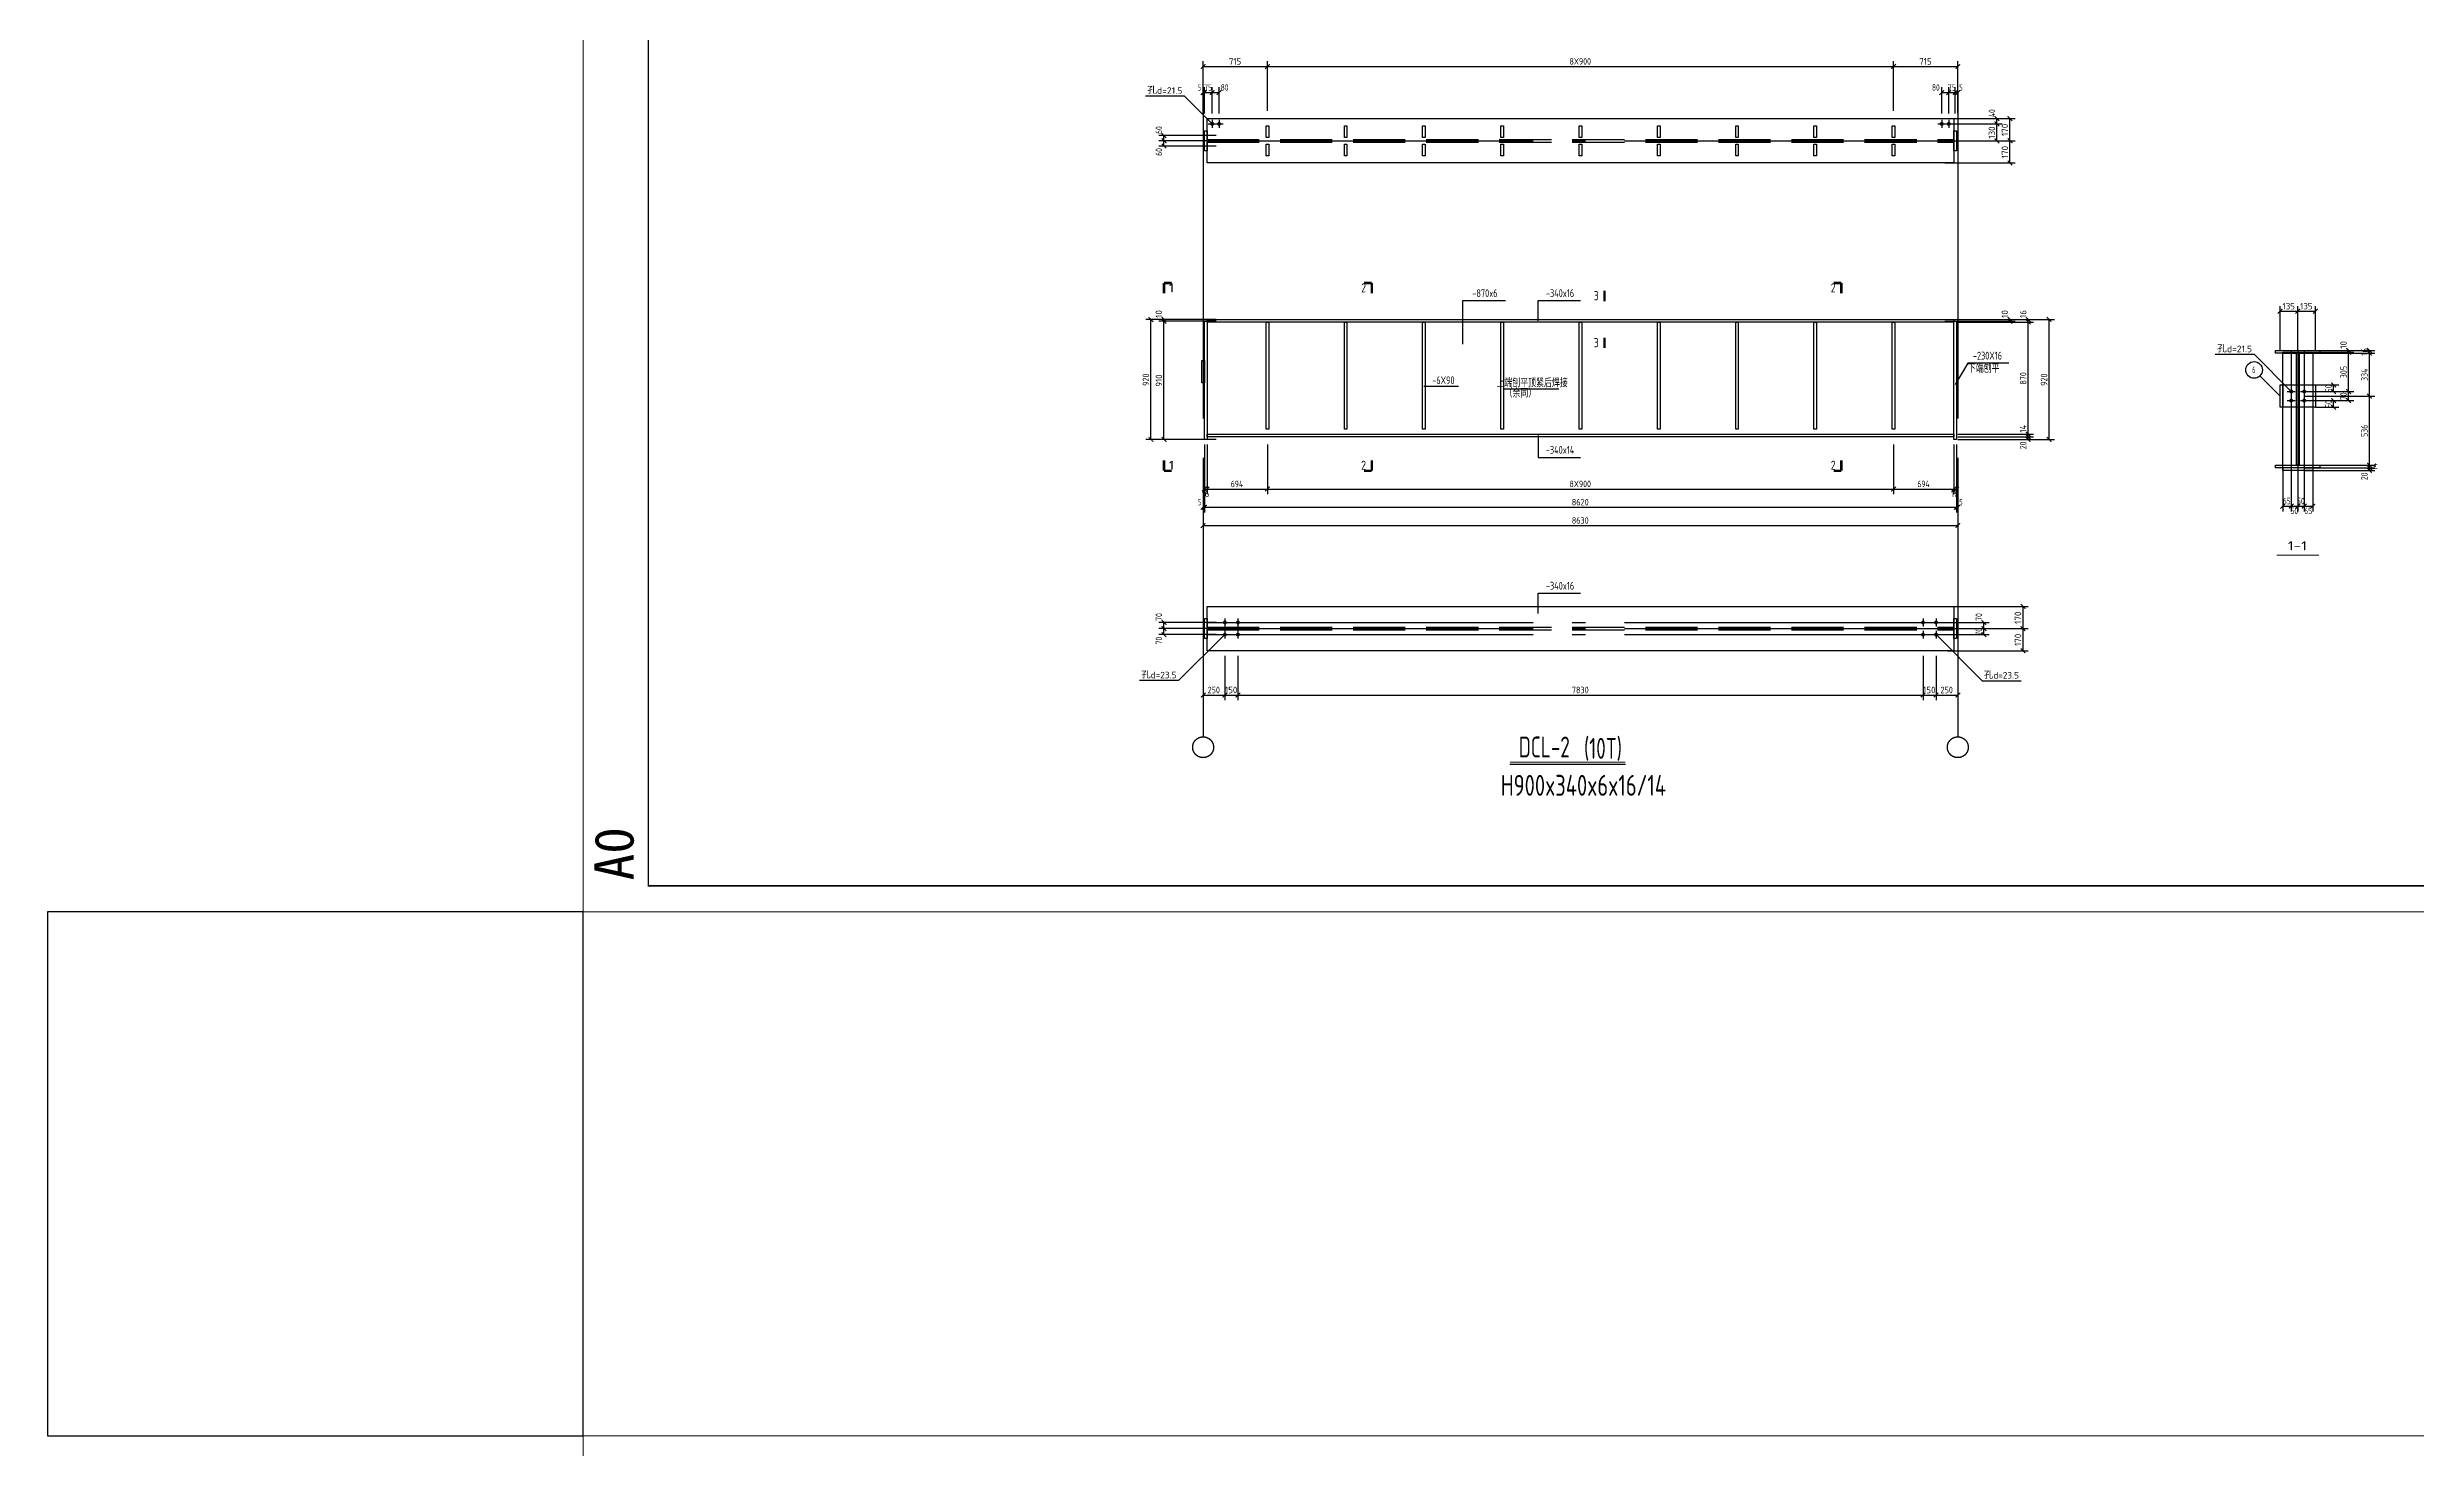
# Model space of a CAD drawing. Extents: x 447413 to 2975780, y -1432727 to 1301644.
# Drawn here: x 2596662 to 2687474, y -986768 to -933046 of the extents above; entities that cross this region are included whole.
import ezdxf
from ezdxf.enums import TextEntityAlignment as Align

# ---------------------------------------------------------------- set-up
doc = ezdxf.new("R2010")
doc.units = 0
doc.header["$LTSCALE"] = 1000
doc.header["$MEASUREMENT"] = 0
doc.linetypes.add('2', pattern=[16, 12.5, -1.5, 0.5, -1.5])
doc.linetypes.add('5', pattern=[5.6, 2, -0.8, 2, -0.8])
for name, color, linetype in [('10', 7, 'Continuous'), ('320', 2, 'Continuous'), ('图框', 253, 'Continuous'), ('尺寸标注', 253, 'Continuous'), ('焊缝标注', 253, 'Continuous'), ('短柱', 106, 'Continuous'), ('编号标注', 253, 'Continuous'), ('螺栓孔标注', 253, 'Continuous'), ('详图符号', 253, '2')]:
    doc.layers.add(name, color=color, linetype=linetype)
doc.layers.add('白线', color=7, linetype='Continuous', lineweight=20)
doc.styles.add('80', font='tssdeng.shx', dxfattribs={"width": 0.7, "bigfont": 'tssdchn.shx'})
doc.styles.get("Standard").update_dxf_attribs({"font": 'tssdeng.shx', "bigfont": 'hztxt.shx'})
doc.styles.add('黑体', font='simhei.ttf')

# ---------------------------------------------------------------- blocks, each defined once
blk = doc.blocks.new('A$C6B0021A6')
at = {"layer": '图框', "color": 2, "const_width": 40, "elevation": -84000}
blk.add_lwpolyline([(20, 84120), (118920, 84120), (118920, 20), (20, 20)], close=True, dxfattribs=at)
at = {"layer": '图框', "color": 153, "const_width": 58, "elevation": -84000}
blk.add_lwpolyline([(111420, 1020), (2520, 1020), (2520, 83120), (111420, 83120)], close=True, dxfattribs=at)
at = {"layer": '图框', "color": 2, "style": '黑体'}
blk.add_text('A0', height=1500, rotation=90, dxfattribs=at).set_placement((1953, 1232))

msp = doc.modelspace()

# ---------------------------------------------------------------- linework, layer by layer
for p, q in [((2670268.2, -945151.1, 126000), (2669792.6, -945967.2, 126000)), ((2671837.8, -945151.1, 126000), (2670268.2, -945151.1, 126000)), ((2657148.6, -960544.1, 126000), (2652720.3, -960544.1, 126000))]:
    msp.add_line(p, q)
at = {"elevation": 126000}
for points in [[(2650919.8, -944428.6), (2650919.8, -942754.7), (2650919.8, -942754.7), (2652553, -942754.7)], [(2653798.7, -943529.2), (2653798.7, -942754.7), (2653798.7, -942754.7), (2655431.9, -942754.7)], [(2649418.4, -946040.6), (2649792.9, -946040.6), (2649792.9, -946040.6), (2650751.3, -946040.6)], [(2652471.5, -946136.7), (2654598.9, -946136.7), (2654598.9, -946136.7), (2654598.9, -946136.7)], [(2653798.7, -947930.4), (2653798.7, -948764.6), (2653798.7, -948764.6), (2655431.9, -948764.6)], [(2653798.7, -954747.7), (2653798.7, -953973.1), (2653798.7, -953973.1), (2655431.9, -953973.1)]]:
    msp.add_lwpolyline(points, dxfattribs=at)
at = {"const_width": 40.8, "elevation": 126000}
msp.add_lwpolyline([(2657148.6, -960453.4), (2652720.3, -960453.4)], dxfattribs=at)
at = {"layer": '10', "elevation": 126000}
for points, const_width in [([(2639461.2, -942077.4), (2639461.2, -942477.4)], 95), ([(2639461.2, -942077.4), (2639761.2, -942077.4)], 95), ([(2647424.5, -942077.4), (2647124.5, -942077.4)], 95), ([(2647424.5, -942077.4), (2647424.5, -942477.4)], 95), ([(2656344.5, -942377.4), (2656344.5, -942777.4)], 95), ([(2665424.5, -942077.4), (2665124.5, -942077.4)], 95), ([(2665424.5, -942077.4), (2665424.5, -942477.4)], 95), ([(2656344.5, -944577.4), (2656344.5, -944177.4)], 95), ([(2639461.2, -949277.4), (2639461.2, -948877.4)], 95), ([(2647424.5, -949277.4), (2647424.5, -948877.4)], 95), ([(2665424.5, -949277.4), (2665424.5, -948877.4)], 95), ([(2639461.2, -949277.4), (2639761.2, -949277.4)], 95), ([(2647424.5, -949277.4), (2647124.5, -949277.4)], 95), ([(2665424.5, -949277.4), (2665124.5, -949277.4)], 95), ([(2682107.3, -952514), (2683727.3, -952514)], 45)]:
    msp.add_lwpolyline(points, dxfattribs=dict(at, const_width=const_width))
at = {"layer": '320', "elevation": 126000}
for points in [[(2641011.2, -936244.1), (2641111.2, -936244.1), (2641111.2, -937010.7), (2641011.2, -937010.7), (2641011.2, -936244.1)], [(2641111.2, -935777.4), (2669737.8, -935777.4), (2669737.8, -937477.4), (2641111.2, -937477.4), (2641111.2, -935777.4)], [(2643374.5, -936052.4), (2643474.5, -936052.4), (2643474.5, -936502.4), (2643374.5, -936502.4), (2643374.5, -936052.4)], [(2646374.5, -936052.4), (2646474.5, -936052.4), (2646474.5, -936502.4), (2646374.5, -936502.4), (2646374.5, -936052.4)], [(2649374.5, -936052.4), (2649474.5, -936052.4), (2649474.5, -936502.4), (2649374.5, -936502.4), (2649374.5, -936052.4)], [(2652374.5, -936052.4), (2652474.5, -936052.4), (2652474.5, -936502.4), (2652374.5, -936502.4), (2652374.5, -936052.4)], [(2655374.5, -936052.4), (2655474.5, -936052.4), (2655474.5, -936502.4), (2655374.5, -936502.4), (2655374.5, -936052.4)], [(2658374.5, -936052.4), (2658474.5, -936052.4), (2658474.5, -936502.4), (2658374.5, -936502.4), (2658374.5, -936052.4)], [(2661374.5, -936052.4), (2661474.5, -936052.4), (2661474.5, -936502.4), (2661374.5, -936502.4), (2661374.5, -936052.4)], [(2664374.5, -936052.4), (2664474.5, -936052.4), (2664474.5, -936502.4), (2664374.5, -936502.4), (2664374.5, -936052.4)], [(2667374.5, -936052.4), (2667474.5, -936052.4), (2667474.5, -936502.4), (2667374.5, -936502.4), (2667374.5, -936052.4)], [(2669737.8, -936244.1), (2669837.8, -936244.1), (2669837.8, -937010.7), (2669737.8, -937010.7), (2669737.8, -936244.1)], [(2643374.5, -936752.4), (2643474.5, -936752.4), (2643474.5, -937202.4), (2643374.5, -937202.4), (2643374.5, -936752.4)], [(2646374.5, -936752.4), (2646474.5, -936752.4), (2646474.5, -937202.4), (2646374.5, -937202.4), (2646374.5, -936752.4)], [(2649374.5, -936752.4), (2649474.5, -936752.4), (2649474.5, -937202.4), (2649374.5, -937202.4), (2649374.5, -936752.4)], [(2652374.5, -936752.4), (2652474.5, -936752.4), (2652474.5, -937202.4), (2652374.5, -937202.4), (2652374.5, -936752.4)], [(2655374.5, -936752.4), (2655474.5, -936752.4), (2655474.5, -937202.4), (2655374.5, -937202.4), (2655374.5, -936752.4)], [(2658374.5, -936752.4), (2658474.5, -936752.4), (2658474.5, -937202.4), (2658374.5, -937202.4), (2658374.5, -936752.4)], [(2661374.5, -936752.4), (2661474.5, -936752.4), (2661474.5, -937202.4), (2661374.5, -937202.4), (2661374.5, -936752.4)], [(2664374.5, -936752.4), (2664474.5, -936752.4), (2664474.5, -937202.4), (2664374.5, -937202.4), (2664374.5, -936752.4)], [(2667374.5, -936752.4), (2667474.5, -936752.4), (2667474.5, -937202.4), (2667374.5, -937202.4), (2667374.5, -936752.4)], [(2641111.2, -943477.4), (2669737.8, -943477.4), (2669737.8, -943577.4), (2641111.2, -943577.4), (2641111.2, -943477.4)], [(2641011.2, -943547.4), (2641111.2, -943547.4), (2641111.2, -948077.4), (2641011.2, -948077.4), (2641011.2, -943547.4)], [(2643374.5, -943577.4), (2643474.5, -943577.4), (2643474.5, -947677.4), (2643374.5, -947677.4), (2643374.5, -943577.4)], [(2646374.5, -943577.4), (2646474.5, -943577.4), (2646474.5, -947677.4), (2646374.5, -947677.4), (2646374.5, -943577.4)], [(2649374.5, -943577.4), (2649474.5, -943577.4), (2649474.5, -947677.4), (2649374.5, -947677.4), (2649374.5, -943577.4)], [(2652374.5, -943577.4), (2652474.5, -943577.4), (2652474.5, -947677.4), (2652374.5, -947677.4), (2652374.5, -943577.4)], [(2655374.5, -943577.4), (2655474.5, -943577.4), (2655474.5, -947677.4), (2655374.5, -947677.4), (2655374.5, -943577.4)], [(2658374.5, -943577.4), (2658474.5, -943577.4), (2658474.5, -947677.4), (2658374.5, -947677.4), (2658374.5, -943577.4)], [(2661374.5, -943577.4), (2661474.5, -943577.4), (2661474.5, -947677.4), (2661374.5, -947677.4), (2661374.5, -943577.4)], [(2664374.5, -943577.4), (2664474.5, -943577.4), (2664474.5, -947677.4), (2664374.5, -947677.4), (2664374.5, -943577.4)], [(2667374.5, -943577.4), (2667474.5, -943577.4), (2667474.5, -947677.4), (2667374.5, -947677.4), (2667374.5, -943577.4)], [(2669737.8, -943547.4), (2669837.8, -943547.4), (2669837.8, -948077.4), (2669737.8, -948077.4), (2669737.8, -943547.4)], [(2640911.2, -945052.4), (2641011.2, -945052.4), (2641011.2, -945902.4), (2640911.2, -945902.4), (2640911.2, -945052.4)], [(2682067.3, -944664), (2683767.3, -944664), (2683767.3, -944764), (2682067.3, -944764), (2682067.3, -944664)], [(2682342.3, -944734), (2683492.3, -944734), (2683492.3, -949264), (2682342.3, -949264), (2682342.3, -944734)], [(2682342.3, -944764), (2683492.3, -944764)], [(2682867.3, -944764), (2682967.3, -944764), (2682967.3, -949064), (2682867.3, -949064), (2682867.3, -944764)], [(2682242.3, -945989), (2683592.3, -945989), (2683592.3, -946839), (2682242.3, -946839), (2682242.3, -945989)], [(2682342.3, -945989), (2682342.3, -946839)], [(2683492.3, -945989), (2683492.3, -946839)], [(2641111.2, -947877.4), (2669737.8, -947877.4), (2669737.8, -947977.4), (2641111.2, -947977.4), (2641111.2, -947877.4)], [(2682067.3, -949064), (2683767.3, -949064), (2683767.3, -949164), (2682067.3, -949164), (2682067.3, -949064)], [(2641011.2, -954944.1), (2641111.2, -954944.1), (2641111.2, -955710.7), (2641011.2, -955710.7), (2641011.2, -954944.1)], [(2641111.2, -954477.4), (2669737.8, -954477.4), (2669737.8, -956177.4), (2641111.2, -956177.4), (2641111.2, -954477.4)], [(2669737.8, -954944.1), (2669837.8, -954944.1), (2669837.8, -955710.7), (2669737.8, -955710.7), (2669737.8, -954944.1)]]:
    msp.add_lwpolyline(points, dxfattribs=at)
at = {"layer": '320', "color": 253, "linetype": '5', "elevation": 126000}
for points in [[(2641111.2, -936577.4), (2669737.8, -936577.4)], [(2641111.2, -936677.4), (2669737.8, -936677.4)], [(2641111.2, -955277.4), (2669737.8, -955277.4)], [(2641111.2, -955377.4), (2669737.8, -955377.4)]]:
    msp.add_lwpolyline(points, dxfattribs=at)
at = {"layer": '尺寸标注'}
for p, q in [((2640961.2, -935477.4, 126000), (2640961.2, -933577.4, 126000)), ((2640961.2, -933777.4, 126000), (2643424.5, -933777.4, 126000)), ((2643424.5, -935477.4, 126000), (2643424.5, -933577.4, 126000)), ((2643424.5, -935477.4, 126000), (2643424.5, -933577.4, 126000)), ((2643424.5, -933777.4, 126000), (2667424.5, -933777.4, 126000)), ((2667424.5, -935477.4, 126000), (2667424.5, -933577.4, 126000)), ((2667424.5, -935477.4, 126000), (2667424.5, -933577.4, 126000)), ((2667424.5, -933777.4, 126000), (2669887.8, -933777.4, 126000)), ((2669887.8, -935477.4, 126000), (2669887.8, -933577.4, 126000)), ((2640961.2, -935577.4, 126000), (2640961.2, -934577.4, 126000)), ((2640961.2, -934777.4, 126000), (2641011.2, -934777.4, 126000)), ((2641011.2, -935577.4, 126000), (2641011.2, -934577.4, 126000)), ((2641011.2, -935577.4, 126000), (2641011.2, -934577.4, 126000)), ((2641011.2, -934777.4, 126000), (2641307.8, -934777.4, 126000)), ((2641307.8, -935577.4, 126000), (2641307.8, -934577.4, 126000)), ((2641307.8, -935577.4, 126000), (2641307.8, -934577.4, 126000)), ((2641307.8, -934777.4, 126000), (2641574.5, -934777.4, 126000)), ((2641574.5, -935577.4, 126000), (2641574.5, -934577.4, 126000)), ((2669274.5, -935577.4, 126000), (2669274.5, -934577.4, 126000)), ((2669274.5, -934777.4, 126000), (2669541.2, -934777.4, 126000)), ((2669541.2, -935577.4, 126000), (2669541.2, -934577.4, 126000)), ((2669541.2, -935577.4, 126000), (2669541.2, -934577.4, 126000)), ((2669541.2, -934777.4, 126000), (2669791.2, -934777.4, 126000)), ((2669791.2, -935577.4, 126000), (2669791.2, -934577.4, 126000)), ((2669791.2, -935577.4, 126000), (2669791.2, -934577.4, 126000)), ((2669791.2, -934777.4, 126000), (2669887.8, -934777.4, 126000)), ((2669887.8, -935577.4, 126000), (2669887.8, -934577.4, 126000)), ((2669387.8, -935777.4, 126000), (2672087.8, -935777.4, 126000)), ((2669687.8, -935777.4, 126000), (2671587.8, -935777.4, 126000)), ((2669687.8, -935977.4, 126000), (2671587.8, -935977.4, 126000)), ((2669687.8, -935977.4, 126000), (2671587.8, -935977.4, 126000)), ((2671387.8, -935977.4, 126000), (2671387.8, -935777.4, 126000)), ((2671387.8, -936627.4, 126000), (2671387.8, -935977.4, 126000)), ((2671887.8, -936627.4, 126000), (2671887.8, -935777.4, 126000)), ((2641461.2, -936427.4, 126000), (2639261.2, -936427.4, 126000)), ((2641461.2, -936627.4, 126000), (2639261.2, -936627.4, 126000)), ((2641461.2, -936627.4, 126000), (2639261.2, -936627.4, 126000)), ((2641461.2, -936827.4, 126000), (2639261.2, -936827.4, 126000)), ((2639461.2, -936627.4, 126000), (2639461.2, -936427.4, 126000)), ((2639461.2, -936827.4, 126000), (2639461.2, -936627.4, 126000)), ((2669387.8, -936627.4, 126000), (2672087.8, -936627.4, 126000)), ((2669387.8, -936627.4, 126000), (2672087.8, -936627.4, 126000)), ((2669687.8, -936627.4, 126000), (2671587.8, -936627.4, 126000)), ((2671887.8, -937477.4, 126000), (2671887.8, -936627.4, 126000)), ((2669387.8, -937477.4, 126000), (2672087.8, -937477.4, 126000)), ((2641461.2, -943477.4, 126000), (2638761.2, -943477.4, 126000)), ((2638961.2, -948077.4, 126000), (2638961.2, -943477.4, 126000)), ((2641461.2, -943477.4, 126000), (2639261.2, -943477.4, 126000)), ((2639461.2, -943547.4, 126000), (2639461.2, -943477.4, 126000)), ((2669387.8, -943477.4, 126000), (2672087.8, -943477.4, 126000)), ((2669887.8, -943477.4, 126000), (2672787.8, -943477.4, 126000)), ((2670387.8, -943477.4, 126000), (2673587.8, -943477.4, 126000)), ((2671887.8, -943547.4, 126000), (2671887.8, -943477.4, 126000)), ((2672587.8, -943577.4, 126000), (2672587.8, -943477.4, 126000)), ((2673387.8, -948077.4, 126000), (2673387.8, -943477.4, 126000)), ((2682242.3, -944664, 126000), (2682242.3, -942964, 126000)), ((2682242.3, -943164, 126000), (2682917.3, -943164, 126000)), ((2682917.3, -944664, 126000), (2682917.3, -942964, 126000)), ((2682917.3, -944664, 126000), (2682917.3, -942964, 126000)), ((2682917.3, -943164, 126000), (2683592.3, -943164, 126000)), ((2683592.3, -944664, 126000), (2683592.3, -942964, 126000)), ((2641461.2, -943547.4, 126000), (2639261.2, -943547.4, 126000)), ((2641461.2, -943547.4, 126000), (2639261.2, -943547.4, 126000)), ((2639461.2, -948077.4, 126000), (2639461.2, -943547.4, 126000)), ((2669387.8, -943547.4, 126000), (2672087.8, -943547.4, 126000)), ((2669887.8, -943577.4, 126000), (2672787.8, -943577.4, 126000)), ((2669887.8, -943577.4, 126000), (2672787.8, -943577.4, 126000)), ((2672587.8, -947877.4, 126000), (2672587.8, -943577.4, 126000)), ((2683167.3, -944664, 126000), (2685067.3, -944664, 126000)), ((2683167.3, -944664, 126000), (2685867.3, -944664, 126000)), ((2683167.3, -944734, 126000), (2685067.3, -944734, 126000)), ((2683167.3, -944734, 126000), (2685067.3, -944734, 126000)), ((2683167.3, -944764, 126000), (2685867.3, -944764, 126000)), ((2683167.3, -944764, 126000), (2685867.3, -944764, 126000)), ((2684867.3, -944734, 126000), (2684867.3, -944664, 126000)), ((2684867.3, -946239, 126000), (2684867.3, -944734, 126000)), ((2685667.3, -944764, 126000), (2685667.3, -944664, 126000)), ((2685667.3, -946414, 126000), (2685667.3, -944764, 126000)), ((2683167.3, -946239, 126000), (2685067.3, -946239, 126000)), ((2683167.3, -946239, 126000), (2685067.3, -946239, 126000)), ((2683592.3, -945989, 126000), (2684492.3, -945989, 126000)), ((2683592.3, -946239, 126000), (2684492.3, -946239, 126000)), ((2684292.3, -946239, 126000), (2684292.3, -945989, 126000)), ((2684867.3, -946589, 126000), (2684867.3, -946239, 126000)), ((2683167.3, -946414, 126000), (2685867.3, -946414, 126000)), ((2683167.3, -946414, 126000), (2685867.3, -946414, 126000)), ((2683167.3, -946589, 126000), (2685067.3, -946589, 126000)), ((2683592.3, -946589, 126000), (2684492.3, -946589, 126000)), ((2683592.3, -946839, 126000), (2684492.3, -946839, 126000)), ((2684292.3, -946839, 126000), (2684292.3, -946589, 126000)), ((2685667.3, -949064, 126000), (2685667.3, -946414, 126000)), ((2669887.8, -947877.4, 126000), (2672787.8, -947877.4, 126000)), ((2669887.8, -947877.4, 126000), (2672787.8, -947877.4, 126000)), ((2669887.8, -947977.4, 126000), (2672787.8, -947977.4, 126000)), ((2669887.8, -947977.4, 126000), (2672787.8, -947977.4, 126000)), ((2672587.8, -947977.4, 126000), (2672587.8, -947877.4, 126000)), ((2672587.8, -948077.4, 126000), (2672587.8, -947977.4, 126000)), ((2641461.2, -948077.4, 126000), (2638761.2, -948077.4, 126000)), ((2641461.2, -948077.4, 126000), (2639261.2, -948077.4, 126000)), ((2640961.2, -948977.4, 126000), (2640961.2, -950877.4, 126000)), ((2641011.2, -948277.4, 126000), (2641011.2, -950177.4, 126000)), ((2641011.2, -948977.4, 126000), (2641011.2, -950877.4, 126000)), ((2641011.2, -948977.4, 126000), (2641011.2, -950877.4, 126000)), ((2641111.2, -948277.4, 126000), (2641111.2, -950177.4, 126000)), ((2641111.2, -948277.4, 126000), (2641111.2, -950177.4, 126000)), ((2643424.5, -948277.4, 126000), (2643424.5, -950177.4, 126000)), ((2643424.5, -948277.4, 126000), (2643424.5, -950177.4, 126000)), ((2667424.5, -948277.4, 126000), (2667424.5, -950177.4, 126000)), ((2667424.5, -948277.4, 126000), (2667424.5, -950177.4, 126000)), ((2669737.8, -948277.4, 126000), (2669737.8, -950177.4, 126000)), ((2669737.8, -948277.4, 126000), (2669737.8, -950177.4, 126000)), ((2669837.8, -948277.4, 126000), (2669837.8, -950177.4, 126000)), ((2669837.8, -948977.4, 126000), (2669837.8, -950877.4, 126000)), ((2669837.8, -948977.4, 126000), (2669837.8, -950877.4, 126000)), ((2669887.8, -948077.4, 126000), (2672787.8, -948077.4, 126000)), ((2669887.8, -948977.4, 126000), (2669887.8, -950877.4, 126000)), ((2670387.8, -948077.4, 126000), (2673587.8, -948077.4, 126000)), ((2640961.2, -949677.4, 126000), (2640961.2, -951577.4, 126000)), ((2669887.8, -949677.4, 126000), (2669887.8, -951577.4, 126000)), ((2682342.3, -949134, 126000), (2682342.3, -950834, 126000)), ((2682667.3, -949134, 126000), (2682667.3, -950834, 126000)), ((2682667.3, -949134, 126000), (2682667.3, -950834, 126000)), ((2682917.3, -949134, 126000), (2682917.3, -950834, 126000)), ((2682917.3, -949134, 126000), (2682917.3, -950834, 126000)), ((2683167.3, -949064, 126000), (2685867.3, -949064, 126000)), ((2683167.3, -949064, 126000), (2685867.3, -949064, 126000)), ((2683167.3, -949134, 126000), (2683167.3, -950834, 126000)), ((2683167.3, -949134, 126000), (2683167.3, -950834, 126000)), ((2683167.3, -949164, 126000), (2685867.3, -949164, 126000)), ((2683167.3, -949164, 126000), (2685867.3, -949164, 126000)), ((2683167.3, -949264, 126000), (2685867.3, -949264, 126000)), ((2683492.3, -949134, 126000), (2683492.3, -950834, 126000)), ((2685667.3, -949164, 126000), (2685667.3, -949064, 126000)), ((2685667.3, -949264, 126000), (2685667.3, -949164, 126000)), ((2640961.2, -950677.4, 126000), (2641011.2, -950677.4, 126000)), ((2641011.2, -949977.4, 126000), (2641111.2, -949977.4, 126000)), ((2641011.2, -950677.4, 126000), (2669837.8, -950677.4, 126000)), ((2641111.2, -949977.4, 126000), (2643424.5, -949977.4, 126000)), ((2643424.5, -949977.4, 126000), (2667424.5, -949977.4, 126000)), ((2667424.5, -949977.4, 126000), (2669737.8, -949977.4, 126000)), ((2669737.8, -949977.4, 126000), (2669837.8, -949977.4, 126000)), ((2669837.8, -950677.4, 126000), (2669887.8, -950677.4, 126000)), ((2682342.3, -950634, 126000), (2682667.3, -950634, 126000)), ((2682667.3, -950634, 126000), (2682917.3, -950634, 126000)), ((2682917.3, -950634, 126000), (2683167.3, -950634, 126000)), ((2683167.3, -950634, 126000), (2683492.3, -950634, 126000)), ((2640961.2, -951377.4, 126000), (2669887.8, -951377.4, 126000)), ((2641461.2, -955094.1, 126000), (2639261.2, -955094.1, 126000)), ((2641461.2, -955327.4, 126000), (2639261.2, -955327.4, 126000)), ((2641461.2, -955327.4, 126000), (2639261.2, -955327.4, 126000)), ((2639461.2, -955327.4, 126000), (2639461.2, -955094.1, 126000)), ((2639461.2, -955560.7, 126000), (2639461.2, -955327.4, 126000)), ((2669387.8, -955094.1, 126000), (2671087.8, -955094.1, 126000)), ((2669387.8, -955327.4, 126000), (2671087.8, -955327.4, 126000)), ((2669387.8, -955327.4, 126000), (2671087.8, -955327.4, 126000)), ((2669487.8, -954477.4, 126000), (2672587.8, -954477.4, 126000)), ((2669487.8, -955327.4, 126000), (2672587.8, -955327.4, 126000)), ((2669487.8, -955327.4, 126000), (2672587.8, -955327.4, 126000)), ((2670887.8, -955327.4, 126000), (2670887.8, -955094.1, 126000)), ((2670887.8, -955560.7, 126000), (2670887.8, -955327.4, 126000)), ((2672387.8, -955327.4, 126000), (2672387.8, -954477.4, 126000)), ((2672387.8, -956177.4, 126000), (2672387.8, -955327.4, 126000)), ((2641461.2, -955560.7, 126000), (2639261.2, -955560.7, 126000)), ((2669387.8, -955560.7, 126000), (2671087.8, -955560.7, 126000)), ((2669487.8, -956177.4, 126000), (2672587.8, -956177.4, 126000)), ((2640961.2, -956377.4, 126000), (2640961.2, -958077.4, 126000)), ((2641794.5, -956377.4, 126000), (2641794.5, -958077.4, 126000)), ((2641794.5, -956377.4, 126000), (2641794.5, -958077.4, 126000)), ((2642294.5, -956377.4, 126000), (2642294.5, -958077.4, 126000)), ((2642294.5, -956377.4, 126000), (2642294.5, -958077.4, 126000)), ((2668554.5, -956377.4, 126000), (2668554.5, -958077.4, 126000)), ((2668554.5, -956377.4, 126000), (2668554.5, -958077.4, 126000)), ((2669054.5, -956377.4, 126000), (2669054.5, -958077.4, 126000)), ((2669054.5, -956377.4, 126000), (2669054.5, -958077.4, 126000)), ((2669887.8, -956377.4, 126000), (2669887.8, -958077.4, 126000)), ((2640961.2, -957877.4, 126000), (2641794.5, -957877.4, 126000)), ((2641794.5, -957877.4, 126000), (2642294.5, -957877.4, 126000)), ((2642294.5, -957877.4, 126000), (2668554.5, -957877.4, 126000)), ((2668554.5, -957877.4, 126000), (2669054.5, -957877.4, 126000)), ((2669054.5, -957877.4, 126000), (2669887.8, -957877.4, 126000))]:
    msp.add_line(p, q, dxfattribs=at)
at = {"layer": '尺寸标注', "const_width": 45, "elevation": 126000}
for points in [[(2640872.8, -933865.8), (2641049.6, -933689)], [(2643336.1, -933865.8), (2643512.9, -933689)], [(2643336.1, -933865.8), (2643512.9, -933689)], [(2667336.1, -933865.8), (2667512.9, -933689)], [(2667336.1, -933865.8), (2667512.9, -933689)], [(2669799.4, -933865.8), (2669976.2, -933689)], [(2640872.8, -934865.8), (2641049.6, -934689)], [(2640922.8, -934865.8), (2641099.6, -934689)], [(2640922.8, -934865.8), (2641099.6, -934689)], [(2641219.4, -934865.8), (2641396.2, -934689)], [(2641219.4, -934865.8), (2641396.2, -934689)], [(2641486.1, -934865.8), (2641662.9, -934689)], [(2669186.1, -934865.8), (2669362.9, -934689)], [(2669452.8, -934865.8), (2669629.6, -934689)], [(2669452.8, -934865.8), (2669629.6, -934689)], [(2669702.8, -934865.8), (2669879.6, -934689)], [(2669702.8, -934865.8), (2669879.6, -934689)], [(2669799.4, -934865.8), (2669976.2, -934689)], [(2671299.4, -935689), (2671476.2, -935865.8)], [(2671299.4, -935889), (2671476.2, -936065.8)], [(2671299.4, -935889), (2671476.2, -936065.8)], [(2671799.4, -935689), (2671976.2, -935865.8)], [(2639372.8, -936339), (2639549.6, -936515.8)], [(2639372.8, -936539), (2639549.6, -936715.8)], [(2639372.8, -936539), (2639549.6, -936715.8)], [(2639372.8, -936739), (2639549.6, -936915.8)], [(2671299.4, -936539), (2671476.2, -936715.8)], [(2671799.4, -936539), (2671976.2, -936715.8)], [(2671799.4, -936539), (2671976.2, -936715.8)], [(2671799.4, -937389), (2671976.2, -937565.8)], [(2638872.8, -943389), (2639049.6, -943565.8)], [(2639372.8, -943389), (2639549.6, -943565.8)], [(2639372.8, -943459), (2639549.6, -943635.8)], [(2639372.8, -943459), (2639549.6, -943635.8)], [(2671799.4, -943389), (2671976.2, -943565.8)], [(2671799.4, -943459), (2671976.2, -943635.8)], [(2672499.4, -943389), (2672676.2, -943565.8)], [(2672499.4, -943489), (2672676.2, -943665.8)], [(2672499.4, -943489), (2672676.2, -943665.8)], [(2673299.4, -943389), (2673476.2, -943565.8)], [(2682153.9, -943252.4), (2682330.7, -943075.6)], [(2682828.9, -943252.4), (2683005.7, -943075.6)], [(2682828.9, -943252.4), (2683005.7, -943075.6)], [(2683503.9, -943252.4), (2683680.7, -943075.6)], [(2684778.9, -944575.6), (2684955.7, -944752.4)], [(2684778.9, -944645.6), (2684955.7, -944822.4)], [(2684778.9, -944645.6), (2684955.7, -944822.4)], [(2685578.9, -944575.6), (2685755.7, -944752.4)], [(2685578.9, -944675.6), (2685755.7, -944852.4)], [(2685578.9, -944675.6), (2685755.7, -944852.4)], [(2684203.9, -945900.6), (2684380.7, -946077.4)], [(2684203.9, -946150.6), (2684380.7, -946327.4)], [(2684778.9, -946150.6), (2684955.7, -946327.4)], [(2684778.9, -946150.6), (2684955.7, -946327.4)], [(2684203.9, -946500.6), (2684380.7, -946677.4)], [(2684203.9, -946750.6), (2684380.7, -946927.4)], [(2684778.9, -946500.6), (2684955.7, -946677.4)], [(2685578.9, -946325.6), (2685755.7, -946502.4)], [(2685578.9, -946325.6), (2685755.7, -946502.4)], [(2638872.8, -947989), (2639049.6, -948165.8)], [(2639372.8, -947989), (2639549.6, -948165.8)], [(2672499.4, -947789), (2672676.2, -947965.8)], [(2672499.4, -947789), (2672676.2, -947965.8)], [(2672499.4, -947889), (2672676.2, -948065.8)], [(2672499.4, -947889), (2672676.2, -948065.8)], [(2672499.4, -947989), (2672676.2, -948165.8)], [(2673299.4, -947989), (2673476.2, -948165.8)], [(2685578.9, -948975.6), (2685755.7, -949152.4)], [(2685578.9, -948975.6), (2685755.7, -949152.4)], [(2640922.8, -950065.8), (2641099.6, -949889)], [(2641022.8, -950065.8), (2641199.6, -949889)], [(2641022.8, -950065.8), (2641199.6, -949889)], [(2643336.1, -950065.8), (2643512.9, -949889)], [(2643336.1, -950065.8), (2643512.9, -949889)], [(2667336.1, -950065.8), (2667512.9, -949889)], [(2667336.1, -950065.8), (2667512.9, -949889)], [(2669649.4, -950065.8), (2669826.2, -949889)], [(2669649.4, -950065.8), (2669826.2, -949889)], [(2669749.4, -950065.8), (2669926.2, -949889)], [(2685578.9, -949075.6), (2685755.7, -949252.4)], [(2685578.9, -949075.6), (2685755.7, -949252.4)], [(2685578.9, -949175.6), (2685755.7, -949352.4)], [(2640872.8, -950765.8), (2641049.6, -950589)], [(2640922.8, -950765.8), (2641099.6, -950589)], [(2640922.8, -950765.8), (2641099.6, -950589)], [(2669749.4, -950765.8), (2669926.2, -950589)], [(2669749.4, -950765.8), (2669926.2, -950589)], [(2669799.4, -950765.8), (2669976.2, -950589)], [(2682253.9, -950722.4), (2682430.7, -950545.6)], [(2682578.9, -950722.4), (2682755.7, -950545.6)], [(2682578.9, -950722.4), (2682755.7, -950545.6)], [(2682828.9, -950722.4), (2683005.7, -950545.6)], [(2682828.9, -950722.4), (2683005.7, -950545.6)], [(2683078.9, -950722.4), (2683255.7, -950545.6)], [(2683078.9, -950722.4), (2683255.7, -950545.6)], [(2683403.9, -950722.4), (2683580.7, -950545.6)], [(2640872.8, -951465.8), (2641049.6, -951289)], [(2669799.4, -951465.8), (2669976.2, -951289)], [(2672299.4, -954389), (2672476.2, -954565.8)], [(2639372.8, -955005.7), (2639549.6, -955182.5)], [(2639372.8, -955239), (2639549.6, -955415.8)], [(2639372.8, -955239), (2639549.6, -955415.8)], [(2670799.4, -955005.7), (2670976.2, -955182.5)], [(2670799.4, -955239), (2670976.2, -955415.8)], [(2670799.4, -955239), (2670976.2, -955415.8)], [(2672299.4, -955239), (2672476.2, -955415.8)], [(2672299.4, -955239), (2672476.2, -955415.8)], [(2639372.8, -955472.4), (2639549.6, -955649.1)], [(2670799.4, -955472.4), (2670976.2, -955649.1)], [(2672299.4, -956089), (2672476.2, -956265.8)], [(2640872.8, -957965.8), (2641049.6, -957789)], [(2641706.1, -957965.8), (2641882.9, -957789)], [(2641706.1, -957965.8), (2641882.9, -957789)], [(2642206.1, -957965.8), (2642382.9, -957789)], [(2642206.1, -957965.8), (2642382.9, -957789)], [(2668466.1, -957965.8), (2668642.9, -957789)], [(2668466.1, -957965.8), (2668642.9, -957789)], [(2668966.1, -957965.8), (2669142.9, -957789)], [(2668966.1, -957965.8), (2669142.9, -957789)], [(2669799.4, -957965.8), (2669976.2, -957789)]]:
    msp.add_lwpolyline(points, dxfattribs=at)
at = {"layer": '焊缝标注', "const_width": 75, "elevation": 126000}
for points in [[(2641345.3, -935977.4, 1), (2641270.3, -935977.4, 1), (2641345.3, -935977.4, 1)], [(2641345.3, -935977.4, 1), (2641270.3, -935977.4, 1), (2641345.3, -935977.4, 1)], [(2641612, -935977.4, 1), (2641537, -935977.4, 1), (2641612, -935977.4, 1)], [(2641612, -935977.4, 1), (2641537, -935977.4, 1), (2641612, -935977.4, 1)], [(2669312, -935977.4, 1), (2669237, -935977.4, 1), (2669312, -935977.4, 1)], [(2669312, -935977.4, 1), (2669237, -935977.4, 1), (2669312, -935977.4, 1)], [(2669578.7, -935977.4, 1), (2669503.7, -935977.4, 1), (2669578.7, -935977.4, 1)], [(2669578.7, -935977.4, 1), (2669503.7, -935977.4, 1), (2669578.7, -935977.4, 1)], [(2682704.8, -946239, 1), (2682629.8, -946239, 1), (2682704.8, -946239, 1)], [(2682704.8, -946239, 1), (2682629.8, -946239, 1), (2682704.8, -946239, 1)], [(2683204.8, -946239, 1), (2683129.8, -946239, 1), (2683204.8, -946239, 1)], [(2683204.8, -946239, 1), (2683129.8, -946239, 1), (2683204.8, -946239, 1)], [(2682704.8, -946589, 1), (2682629.8, -946589, 1), (2682704.8, -946589, 1)], [(2682704.8, -946589, 1), (2682629.8, -946589, 1), (2682704.8, -946589, 1)], [(2683204.8, -946589, 1), (2683129.8, -946589, 1), (2683204.8, -946589, 1)], [(2683204.8, -946589, 1), (2683129.8, -946589, 1), (2683204.8, -946589, 1)], [(2641832, -955094.1, 1), (2641757, -955094.1, 1), (2641832, -955094.1, 1)], [(2641832, -955094.1, 1), (2641757, -955094.1, 1), (2641832, -955094.1, 1)], [(2642332, -955094.1, 1), (2642257, -955094.1, 1), (2642332, -955094.1, 1)], [(2642332, -955094.1, 1), (2642257, -955094.1, 1), (2642332, -955094.1, 1)], [(2668592, -955094.1, 1), (2668517, -955094.1, 1), (2668592, -955094.1, 1)], [(2668592, -955094.1, 1), (2668517, -955094.1, 1), (2668592, -955094.1, 1)], [(2669092, -955094.1, 1), (2669017, -955094.1, 1), (2669092, -955094.1, 1)], [(2669092, -955094.1, 1), (2669017, -955094.1, 1), (2669092, -955094.1, 1)], [(2641832, -955560.7, 1), (2641757, -955560.7, 1), (2641832, -955560.7, 1)], [(2641832, -955560.7, 1), (2641757, -955560.7, 1), (2641832, -955560.7, 1)], [(2642332, -955560.7, 1), (2642257, -955560.7, 1), (2642332, -955560.7, 1)], [(2642332, -955560.7, 1), (2642257, -955560.7, 1), (2642332, -955560.7, 1)], [(2668592, -955560.7, 1), (2668517, -955560.7, 1), (2668592, -955560.7, 1)], [(2668592, -955560.7, 1), (2668517, -955560.7, 1), (2668592, -955560.7, 1)], [(2669092, -955560.7, 1), (2669017, -955560.7, 1), (2669092, -955560.7, 1)], [(2669092, -955560.7, 1), (2669017, -955560.7, 1), (2669092, -955560.7, 1)]]:
    msp.add_lwpolyline(points, format="xyb", dxfattribs=at)
at = {"layer": '短柱', "elevation": 126000}
msp.add_lwpolyline([(2617198.3, -966193.1), (2596661.9, -966193.1), (2596661.9, -986282.1), (2617198.3, -986282.1)], close=True, dxfattribs=at)
at = {"layer": '编号标注'}
for p, q in [((2641157.8, -935977.4, 126000), (2641457.8, -935977.4, 126000)), ((2641307.8, -935827.4, 126000), (2641307.8, -936127.4, 126000)), ((2641424.5, -935977.4, 126000), (2641724.5, -935977.4, 126000)), ((2641574.5, -935827.4, 126000), (2641574.5, -936127.4, 126000)), ((2669124.5, -935977.4, 126000), (2669424.5, -935977.4, 126000)), ((2669274.5, -935827.4, 126000), (2669274.5, -936127.4, 126000)), ((2669391.2, -935977.4, 126000), (2669691.2, -935977.4, 126000)), ((2669541.2, -935827.4, 126000), (2669541.2, -936127.4, 126000)), ((2682242.3, -946414, 126000), (2681468.6, -945640.3, 126000)), ((2682517.3, -946239, 126000), (2682817.3, -946239, 126000)), ((2682667.3, -946089, 126000), (2682667.3, -946389, 126000)), ((2683017.3, -946239, 126000), (2683317.3, -946239, 126000)), ((2683167.3, -946089, 126000), (2683167.3, -946389, 126000)), ((2682517.3, -946589, 126000), (2682817.3, -946589, 126000)), ((2682667.3, -946439, 126000), (2682667.3, -946739, 126000)), ((2683017.3, -946589, 126000), (2683317.3, -946589, 126000)), ((2683167.3, -946439, 126000), (2683167.3, -946739, 126000)), ((2641644.5, -955094.1, 126000), (2641944.5, -955094.1, 126000)), ((2641794.5, -954944.1, 126000), (2641794.5, -955244.1, 126000)), ((2642144.5, -955094.1, 126000), (2642444.5, -955094.1, 126000)), ((2642294.5, -954944.1, 126000), (2642294.5, -955244.1, 126000)), ((2668404.5, -955094.1, 126000), (2668704.5, -955094.1, 126000)), ((2668554.5, -954944.1, 126000), (2668554.5, -955244.1, 126000)), ((2668904.5, -955094.1, 126000), (2669204.5, -955094.1, 126000)), ((2669054.5, -954944.1, 126000), (2669054.5, -955244.1, 126000)), ((2641644.5, -955560.7, 126000), (2641944.5, -955560.7, 126000)), ((2641794.5, -955410.7, 126000), (2641794.5, -955710.7, 126000)), ((2642144.5, -955560.7, 126000), (2642444.5, -955560.7, 126000)), ((2642294.5, -955410.7, 126000), (2642294.5, -955710.7, 126000)), ((2668404.5, -955560.7, 126000), (2668704.5, -955560.7, 126000)), ((2668554.5, -955410.7, 126000), (2668554.5, -955710.7, 126000)), ((2668904.5, -955560.7, 126000), (2669204.5, -955560.7, 126000)), ((2669054.5, -955410.7, 126000), (2669054.5, -955710.7, 126000))]:
    msp.add_line(p, q, dxfattribs=at)
at = {"layer": '编号标注', "const_width": 10, "elevation": 126000}
msp.add_lwpolyline([(2682247.3, -946414, 1), (2682237.3, -946414, 1), (2682247.3, -946414, 1)], format="xyb", dxfattribs=at)
at = {"layer": '编号标注'}
msp.add_circle((2681242.3, -945414, 126000), 320, dxfattribs=at)
at = {"layer": '螺栓孔标注'}
for p, q in [((2640248.4, -934915.5, 126000), (2638748.4, -934915.5, 126000)), ((2641307.8, -935977.4, 126000), (2640248.4, -934915.5, 126000)), ((2681254.8, -944823.1, 126000), (2679754.8, -944823.1, 126000)), ((2682667.3, -946239, 126000), (2681254.8, -944823.1, 126000)), ((2641794.5, -955560.7, 126000), (2640023.2, -957325, 126000)), ((2669054.5, -955560.7, 126000), (2670817.3, -957333.4, 126000)), ((2640023.2, -957325, 126000), (2638523.2, -957325, 126000)), ((2670817.3, -957333.4, 126000), (2672317.3, -957333.4, 126000))]:
    msp.add_line(p, q, dxfattribs=at)
at = {"layer": '螺栓孔标注', "const_width": 10, "elevation": 126000}
for points in [[(2641312.8, -935977.4, 1), (2641302.8, -935977.4, 1), (2641312.8, -935977.4, 1)], [(2682672.3, -946239, 1), (2682662.3, -946239, 1), (2682672.3, -946239, 1)], [(2641799.5, -955560.7, 1), (2641789.5, -955560.7, 1), (2641799.5, -955560.7, 1)], [(2669059.5, -955560.7, 1), (2669049.5, -955560.7, 1), (2669059.5, -955560.7, 1)]]:
    msp.add_lwpolyline(points, format="xyb", dxfattribs=at)
at = {"layer": '详图符号'}
for p, q in [((2640961.2, -934777.4, 126000), (2640961.2, -959477.4, 126000)), ((2669887.8, -934777.4, 126000), (2669887.8, -959477.4, 126000)), ((2641111.2, -936627.4, 126000), (2669737.8, -936627.4, 126000)), ((2682667.3, -944664, 126000), (2682667.3, -949164, 126000)), ((2682917.3, -944664, 126000), (2682917.3, -949164, 126000)), ((2683167.3, -944664, 126000), (2683167.3, -949164, 126000)), ((2641111.2, -955094.1, 126000), (2669737.8, -955094.1, 126000)), ((2641111.2, -955327.4, 126000), (2669737.8, -955327.4, 126000)), ((2641111.2, -955560.7, 126000), (2669737.8, -955560.7, 126000))]:
    msp.add_line(p, q, dxfattribs=at)
for centre in [(2640961.2, -959877.4, 126000), (2669887.8, -959877.4, 126000)]:
    msp.add_circle(centre, 400, dxfattribs=at)

# ---------------------------------------------------------------- block references
for p in [(2617178.3, -966213.1, 210000), (2617178.3, -1070402.1, 210000)]:
    msp.add_blockref('A$C6B0021A6', p)

# ---------------------------------------------------------------- texts
at = {"width": 0.75}
for s, p in [('-870x6', (2651763.5, -942618.6, 126000)), ('-340x16', (2654642.4, -942618.6, 126000)), ('下端刨平', (2670880.7, -945515.5, 126000)), ('-230X16', (2671024.5, -945015, 126000)), ('-6X90', (2650170.4, -945959, 126000)), ('上端刨平顶紧后焊接', (2653571.6, -946070.1, 126000)), ('（余同）', (2653122.4, -946464.2, 126000)), ('-340x14', (2654642.4, -948628.5, 126000)), ('-340x16', (2654642.4, -953837, 126000))]:
    msp.add_text(s, height=300, dxfattribs=at).set_placement(p, align=Align.CENTER)
at = {"color": 6, "width": 0.75}
msp.add_text('H900x340x6x16/14', height=800, dxfattribs=at).set_placement((2655536.9, -961336.5, 126000), align=Align.MIDDLE)
at = {"layer": '10'}
for s, width, p, p2 in [('1', 1.559999, (2639653.2, -942441.9, 126000), (2639842.2, -942441.9, 126000)), ('2', 1.002857, (2647016.5, -942441.9, 126000), (2647205.5, -942441.9, 126000)), ('3', 1.002857, (2655936.5, -942741.9, 126000), (2656125.5, -942741.9, 126000)), ('2', 1.002849, (2665016.5, -942441.9, 126000), (2665205.5, -942441.9, 126000)), ('3', 1.002857, (2655936.5, -944541.9, 126000), (2656125.5, -944541.9, 126000)), ('1', 1.559999, (2639653.2, -949241.9, 126000), (2639842.2, -949241.9, 126000)), ('2', 1.002857, (2647016.5, -949241.9, 126000), (2647205.5, -949241.9, 126000)), ('2', 1.002849, (2665016.5, -949241.9, 126000), (2665205.5, -949241.9, 126000)), ('1-1', 0.984622, (2682539.3, -952328.5, 126000), (2683268.3, -952328.5, 126000))]:
    msp.add_text(s, height=350, dxfattribs=dict(at, width=width)).set_placement(p, p2, align=Align.FIT)
at = {"layer": '尺寸标注'}
for s, width, p, p2 in [('715', 0.91, (2641947.8, -933707.4, 126000), (2642420.3, -933707.4, 126000)), ('8X900', 0.910001, (2655004.5, -933707.4, 126000), (2655827, -933707.4, 126000)), ('715', 0.910001, (2668411.2, -933707.4, 126000), (2668883.7, -933707.4, 126000)), ('5', 0.909999, (2640759.9, -934707.4, 126000), (2640882.4, -934707.4, 126000)), ('75', 0.91, (2641002, -934707.4, 126000), (2641299.5, -934707.4, 126000)), ('80', 0.91, (2641635.8, -934707.4, 126000), (2641933.2, -934707.4, 126000)), ('80', 0.910002, (2668898.2, -934707.4, 126000), (2669195.7, -934707.4, 126000)), ('75', 0.910002, (2669508.7, -934707.4, 126000), (2669806.2, -934707.4, 126000)), ('5', 0.910005, (2669949.1, -934707.4, 126000), (2670071.6, -934707.4, 126000)), ('135', 0.909998, (2682334.8, -943094, 126000), (2682807.3, -943094, 126000)), ('135', 0.909998, (2683009.8, -943094, 126000), (2683482.3, -943094, 126000)), ('694', 0.893454, (2642022.8, -949907.4, 126000), (2642495.3, -949907.4, 126000)), ('8X900', 0.910001, (2655004.5, -949907.4, 126000), (2655827, -949907.4, 126000)), ('694', 0.893456, (2668336.2, -949907.4, 126000), (2668808.7, -949907.4, 126000)), ('5', 0.909999, (2640759.9, -950607.4, 126000), (2640882.4, -950607.4, 126000)), ('16', 0.937575, (2640903.7, -950282.4, 126000), (2641201.2, -950282.4, 126000)), ('8620', 0.910001, (2655092, -950607.4, 126000), (2655739.5, -950607.4, 126000)), ('16', 0.937578, (2669630.3, -950282.4, 126000), (2669927.8, -950282.4, 126000)), ('5', 0.910005, (2669949.1, -950607.4, 126000), (2670071.6, -950607.4, 126000)), ('65', 0.909997, (2682347.3, -950564, 126000), (2682644.8, -950564, 126000)), ('50', 0.909997, (2682634.8, -950939, 126000), (2682932.3, -950939, 126000)), ('50', 0.909997, (2682884.8, -950564, 126000), (2683182.3, -950564, 126000)), ('65', 0.909997, (2683172.3, -950939, 126000), (2683469.8, -950939, 126000)), ('8630', 0.910001, (2655092, -951307.4, 126000), (2655739.5, -951307.4, 126000)), ('250', 0.91, (2641132.8, -957807.4, 126000), (2641605.3, -957807.4, 126000)), ('150', 0.910001, (2641799.5, -957807.4, 126000), (2642272, -957807.4, 126000)), ('7830', 0.910001, (2655092, -957807.4, 126000), (2655739.5, -957807.4, 126000)), ('150', 0.910001, (2668559.5, -957807.4, 126000), (2669032, -957807.4, 126000)), ('250', 0.910001, (2669226.2, -957807.4, 126000), (2669698.7, -957807.4, 126000))]:
    msp.add_text(s, height=250, dxfattribs=dict(at, width=width)).set_placement(p, p2, align=Align.FIT)
for s, width, p, p2 in [('60', 0.910002, (2639391.2, -936366.2, 126000), (2639391.2, -936068.7, 126000)), ('40', 0.910002, (2671317.8, -935716.2, 126000), (2671317.8, -935418.7, 126000)), ('130', 0.910001, (2671317.8, -936547.4, 126000), (2671317.8, -936074.9, 126000)), ('170', 0.910001, (2671817.8, -936447.4, 126000), (2671817.8, -935974.9, 126000)), ('60', 0.910002, (2639391.2, -937203.7, 126000), (2639391.2, -936906.2, 126000)), ('170', 0.910001, (2671817.8, -937297.4, 126000), (2671817.8, -936824.9, 126000)), ('10', 0.910002, (2639391.2, -943416.2, 126000), (2639391.2, -943118.7, 126000)), ('10', 0.910002, (2671817.8, -943416.2, 126000), (2671817.8, -943118.7, 126000)), ('16', 0.937578, (2672517.8, -943416.2, 126000), (2672517.8, -943118.7, 126000)), ('10', 0.909997, (2684797.3, -944602.8, 126000), (2684797.3, -944305.3, 126000)), ('305', 0.910001, (2684797.3, -945731.5, 126000), (2684797.3, -945259, 126000)), ('16', 0.937573, (2685597.3, -944871.5, 126000), (2685597.3, -944574, 126000)), ('920', 0.910001, (2638891.2, -946022.4, 126000), (2638891.2, -945549.9, 126000)), ('910', 0.909995, (2639391.2, -946057.4, 126000), (2639391.2, -945584.9, 126000)), ('870', 0.910001, (2672517.8, -945972.4, 126000), (2672517.8, -945499.9, 126000)), ('920', 0.910001, (2673317.8, -946022.4, 126000), (2673317.8, -945549.9, 126000)), ('50', 0.909997, (2684222.3, -946271.5, 126000), (2684222.3, -945974, 126000)), ('334', 0.893453, (2685597.3, -945834, 126000), (2685597.3, -945361.5, 126000)), ('50', 0.909997, (2684222.3, -946871.5, 126000), (2684222.3, -946574, 126000)), ('70', 0.909997, (2684797.3, -946571.5, 126000), (2684797.3, -946274, 126000)), ('14', 0.884002, (2672517.8, -947816.2, 126000), (2672517.8, -947518.7, 126000)), ('536', 0.927168, (2685597.3, -947984, 126000), (2685597.3, -947511.5, 126000)), ('20', 0.910002, (2672517.8, -948453.7, 126000), (2672517.8, -948156.2, 126000)), ('14', 0.883997, (2685972.3, -949271.5, 126000), (2685972.3, -948974, 126000)), ('20', 0.909997, (2685597.3, -949640.3, 126000), (2685597.3, -949342.8, 126000)), ('70', 0.910002, (2639391.2, -955032.8, 126000), (2639391.2, -954735.3, 126000)), ('70', 0.910002, (2670817.8, -955032.8, 126000), (2670817.8, -954735.3, 126000)), ('70', 0.909993, (2670817.8, -955601.6, 126000), (2670817.8, -955304.1, 126000)), ('170', 0.910007, (2672317.8, -955147.4, 126000), (2672317.8, -954674.9, 126000)), ('70', 0.910002, (2639391.2, -955937, 126000), (2639391.2, -955639.5, 126000)), ('170', 0.910007, (2672317.8, -955997.4, 126000), (2672317.8, -955524.9, 126000))]:
    msp.add_text(s, height=250, rotation=90, dxfattribs=dict(at, width=width)).set_placement(p, p2, align=Align.FIT)
at = {"layer": '白线', "style": '80', "width": 0.7}
for s, p in [('DCL-2', (2654038.9, -959866.6, 126000)), ('(10T)', (2656287.1, -959917.6, 126000))]:
    msp.add_text(s, height=800, dxfattribs=at).set_placement(p, align=Align.MIDDLE)
at = {"layer": '编号标注', "width": 0.979993}
msp.add_text('6', height=250, dxfattribs=at).set_placement((2681172.3, -945531.5, 126000), (2681294.8, -945531.5, 126000), align=Align.FIT)
at = {"layer": '螺栓孔标注'}
for s, width, p, p2 in [('孔d=21.5', 1.038074, (2638815.9, -934825.5, 126000), (2640163.4, -934825.5, 126000)), ('孔d=21.5', 1.038073, (2679822.3, -944733.1, 126000), (2681169.8, -944733.1, 126000)), ('孔d=23.5', 1.038075, (2638590.7, -957235, 126000), (2639938.2, -957235, 126000)), ('孔d=23.5', 1.038075, (2670884.8, -957243.4, 126000), (2672232.3, -957243.4, 126000))]:
    msp.add_text(s, height=250, dxfattribs=dict(at, width=width)).set_placement(p, p2, align=Align.FIT)

doc.saveas('drawing.dxf')
